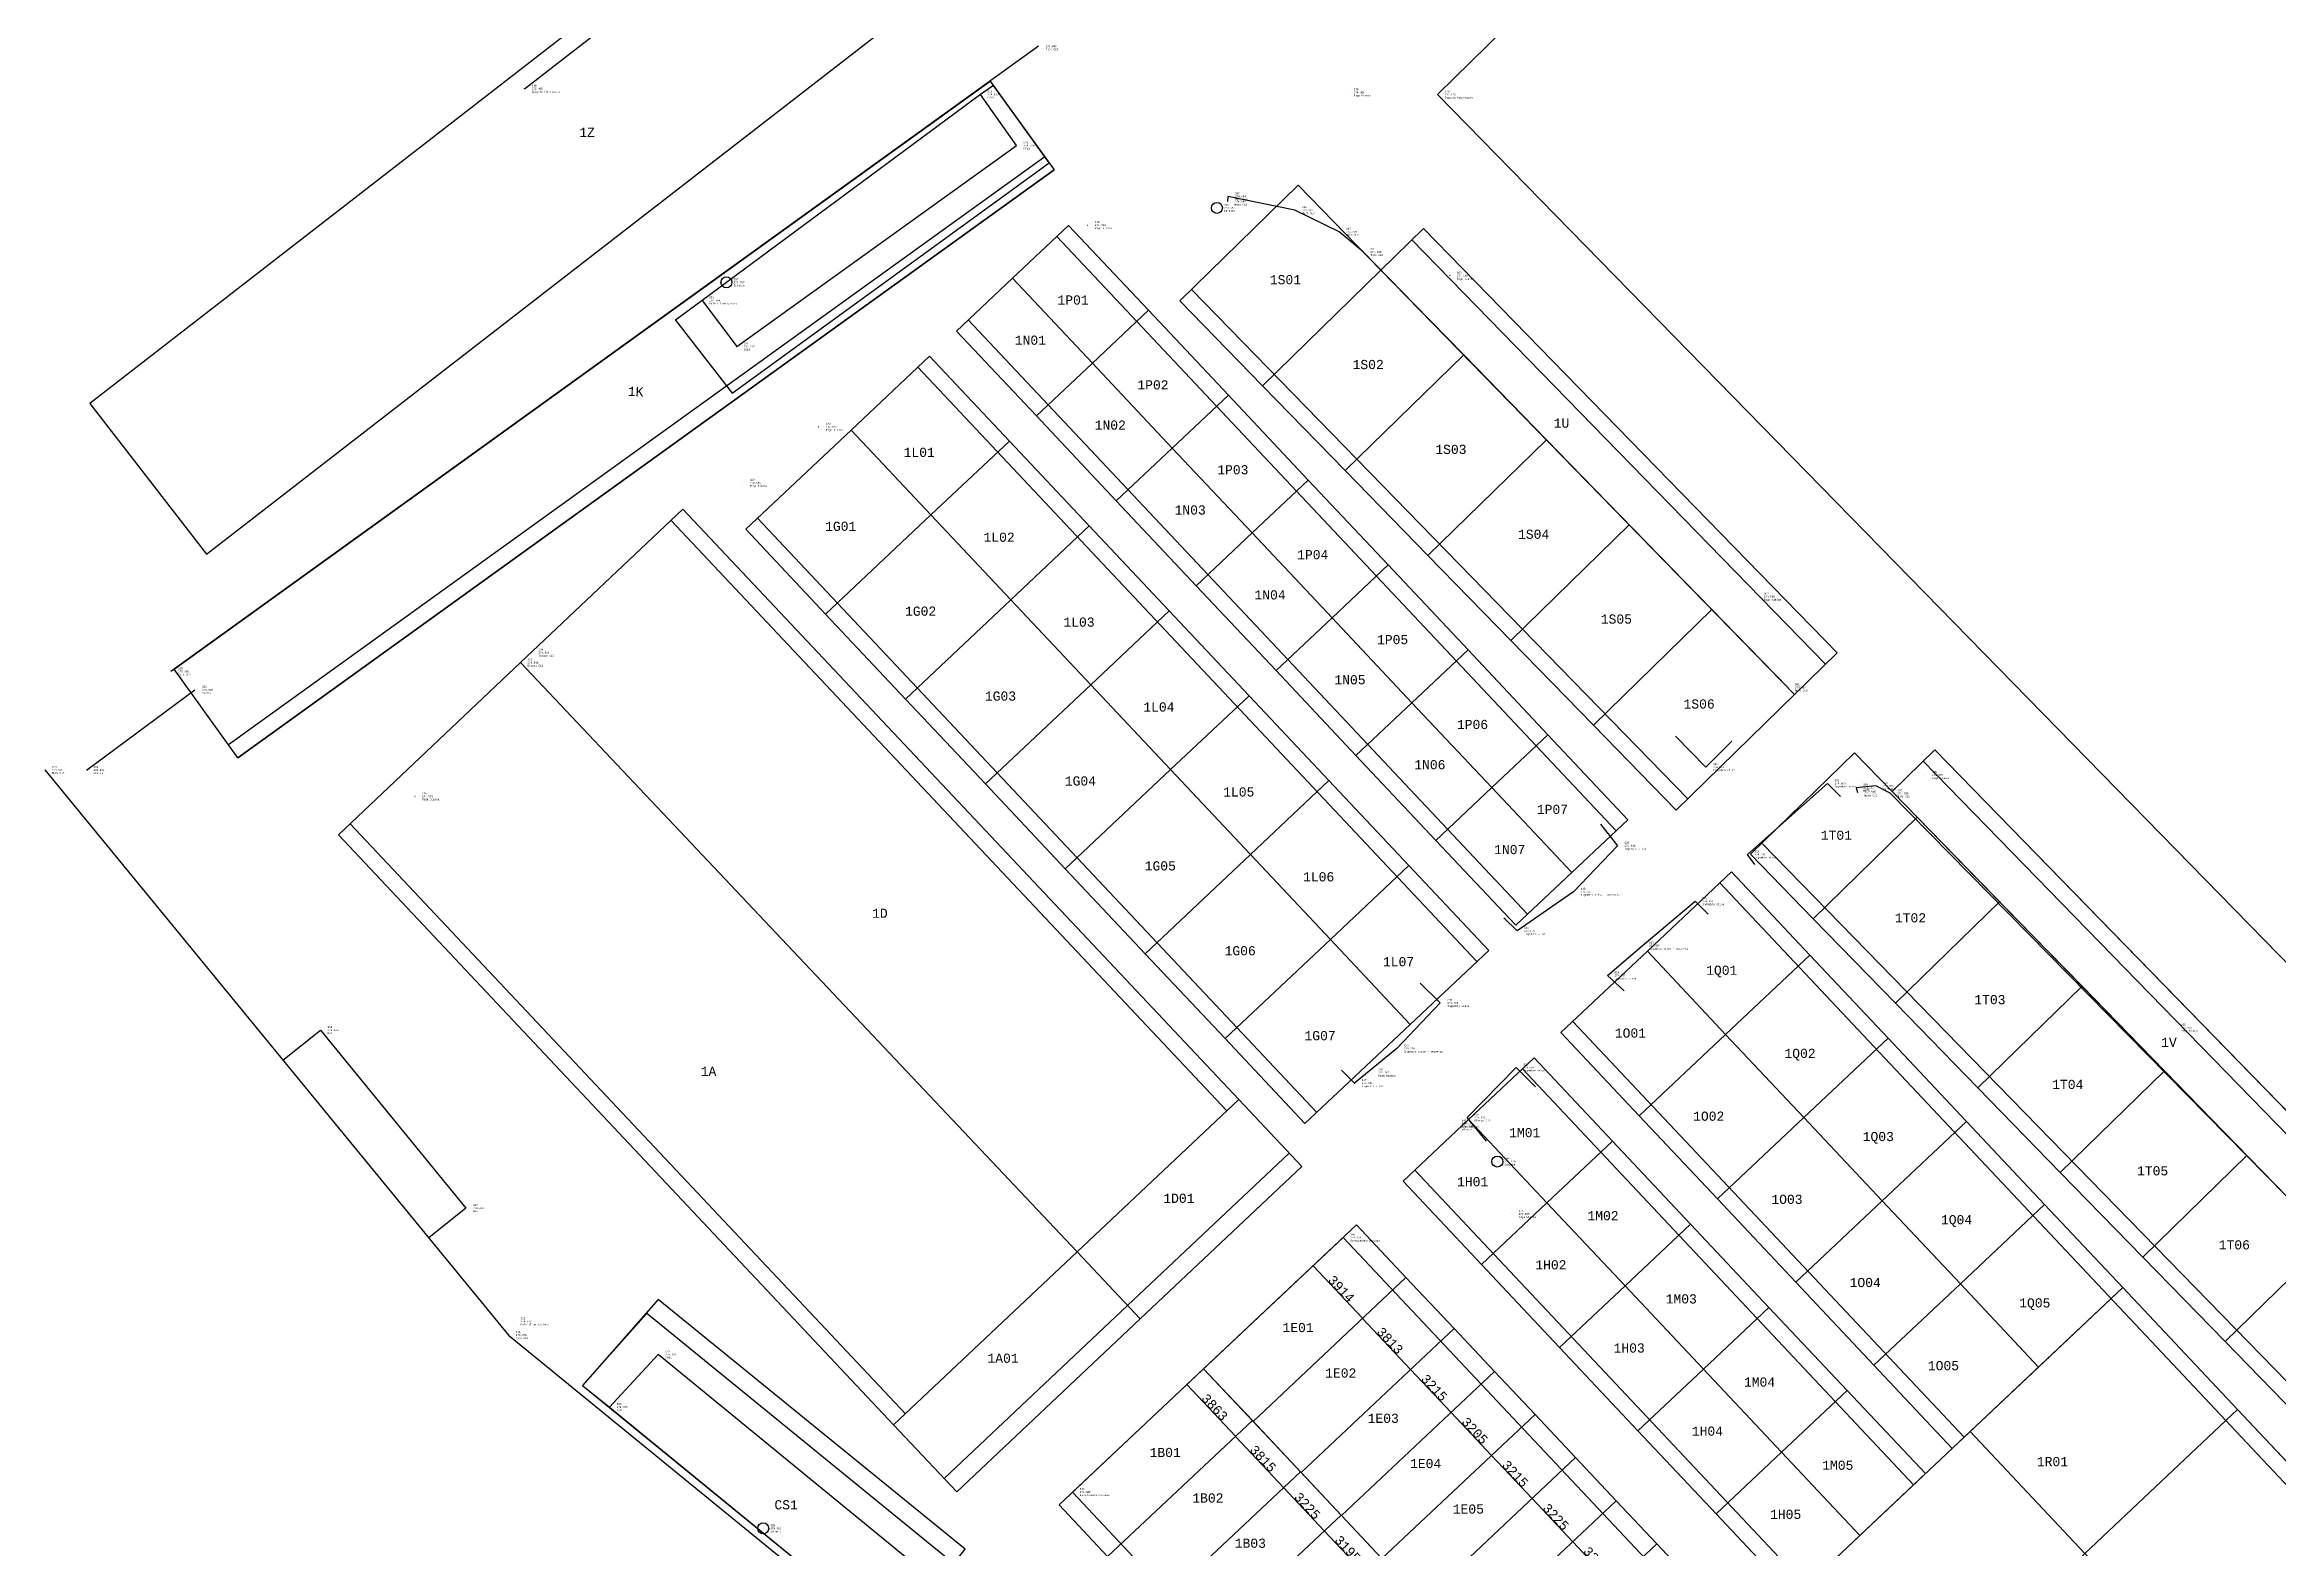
# Model space of a CAD drawing. Extents: x -1 to 923337, y -63322 to 323191.
# Drawn here: x 73487 to 194942, y 98946 to 180684 of the extents above; entities that cross this region are included whole.
import ezdxf
from ezdxf.enums import TextEntityAlignment as Align

# ---------------------------------------------------------------- set-up
doc = ezdxf.new("R2010")
doc.units = 0
doc.header["$PDMODE"] = 35
doc.header["$PDSIZE"] = 1
for name, color, linetype in [('RILIEVO VECCHIO 1', 8, 'Continuous'), ('WF nome aree GPS', 7, 'Continuous'), ('WF nuovi punti', 6, 'Continuous'), ('WF quote', 7, 'Continuous')]:
    doc.layers.add(name, color=color, linetype=linetype)
for name, color, linetype, lineweight in [('WF ingombro stive 2', 1, 'Continuous', 30), ('WF lato di accesso', 40, 'Continuous', 30), ('WF piazzole', 6, 'Continuous', 30), ('WF tracciatura', 30, 'Continuous', 30)]:
    doc.layers.add(name, color=color, linetype=linetype, lineweight=lineweight)
doc.styles.get("Standard").update_dxf_attribs({"font": 'consola.ttf', "height": 500})
doc.dimstyles.new('ISO-25', dxfattribs={"dimtxt": 2.5, "dimasz": 2.5, "dimexe": 1.25, "dimexo": 0.625, "dimtad": 1, "dimtxsty": 'Standard', "dimcen": 2.5, "dimadec": 0, "dimazin": 0, "dimtfac": 1, "dimtmove": 0, "dimatfit": 3, "dimfxl": 1, "dimarcsym": 0})

# ---------------------------------------------------------------- blocks, each defined once
blk = doc.blocks.new('rilievo 2')
at = {"color": 8}
for p, q in [((213211, -411653, 1099), (212505, -412138, 2812)), ((216249, -415845), (213211, -411653, 1099)), ((199021, -428355), (216249, -415845)), ((197375, -423326, 2753), (195925, -424398, 2747)), ((195925, -424398, 2747), (199021, -428355)), ((194356, -478384), (190885, -482275)), ((211046, -491935), (194370, -478369)), ((190885, -482275), (192351, -483445, 2585))]:
    blk.add_line(p, q, dxfattribs=at)
for points, elevation in [([(256389, -444346), (233317, -420693), (231997, -419597), (229602, -418423), (225956, -417672), (225935, -417953)], 2095), ([(290044, -489772), (291785, -487987), (293243, -485783), (293703, -482666), (283462, -471954), (261960, -450103), (261178, -449699), (260102, -449797), (260170, -450061)], 2505)]:
    blk.add_lwpolyline(points, dxfattribs=dict(at, elevation=elevation))
for points in [[(187735, -411822, 3474), (273789, -345134, 1928)], [(161648, -448828, 1954), (186863, -479531, 1078), (241997, -524553, 234), (257566, -525503, 360), (287808, -502280, 2651), (311879, -483968, 2683), (320954, -477001, -331), (327105, -472296, -331), (335070, -466036, 2080), (354649, -449578, 2133), (314683, -397379, 2207), (310635, -400536, 2212), (303510, -391107, 2143), (295063, -397138, 2335), (271429, -369482, 1692), (264211, -374625, 1649), (263130, -375375, 1675), (222048, -404916, 2809)], [(215667, -409517, 2863), (168510, -443480, 2008)], [(163913, -448838, 1933), (169812, -444477, 2012)], [(250281, -447005, -271991), (251938, -448681, 2081), (253353, -447267, 2081)], [(254602, -453963, -271991), (254195, -453424, 2150), (258545, -449566, 2065), (259252, -450273, 2065)], [(246206, -451787, -271991), (247125, -452951, 2392), (244749, -455453, 2550), (241672, -457570, 2684), (240961, -456859, 1684)], [(247504, -460842, -271991), (246582, -459993, 2646), (248470, -458380, 2592), (251358, -455964, 2360), (252065, -456671, 2360)], [(236416, -460422, -271991), (237500, -461492, 2737), (235134, -463969, 2787), (232847, -465845, 2819), (232139, -465138, 2819)], [(174600, -464599, 1504), (176635, -462968, 2904), (184543, -472637, 2849), (182524, -474248, 1229)], [(240013, -468991, -271991), (238969, -467714, 2922), (241622, -464998, 2697), (242678, -466053, 2697)]]:
    blk.add_polyline3d(points, dxfattribs=at)
for points in [[(330623, -449313, 2125), (301532, -477741, 2033), (237357, -412142, 2131), (266341, -383731, 2144)], [(255308, -498750, 2875), (247700, -505905, 3627), (245447, -503584, 3012), (241842, -506860, 2803), (235282, -499869, 2839), (231678, -503146, 2630), (217517, -488061, 2893), (232227, -474236, 2932)]]:
    blk.add_polyline3d(points, close=True, dxfattribs=at)
at = {"color": 1}
for points in [[(197375, -423326, 2753), (199259, -425832, 2726), (214461, -414911, 2776), (212505, -412138, 2812)], [(194996, -480592, 2656), (192351, -483445, 2585), (206371, -494913, 2552), (208812, -491908, 2619)]]:
    blk.add_polyline3d(points, close=True, dxfattribs=at)
for centre in [(225360, -418298, 2570), (198703, -422343, 2736), (240600, -470107, 2848), (200700, -490037, 2592)]:
    blk.add_circle(centre, 300, dxfattribs=at)
at = {"color": 8}
for p in [(215667, -409517, 2863), (187735, -411822, 3474), (212505, -412138, 2812), (232409, -412025, 2309), (237357, -412142, 2131), (214461, -414911, 2776), (225956, -417672, 2492), (225360, -418298, 2570), (225935, -417953, 2551), (229602, -418423, 2352), (218335, -419232, 2713), (231997, -419597, 2228), (233317, -420693, 2137), (198703, -422343, 2736), (238013, -421981, 2149), (197375, -423326, 2753), (199259, -425832, 2726), (203715, -430192, 2701), (199589, -433235, 2692), (254701, -439416, 2104), (187504, -443002, 2549), (188091, -442458, 2542), (168510, -443480, 2008), (169812, -444477, 2012), (256389, -444346, 2095), (161648, -448828, 1954), (163913, -448838, 1933), (251938, -448681, 2081), (263842, -449110, 2084), (181774, -450263, 2580), (258545, -449566, 2065), (260102, -449797, 2162), (260170, -450061, 2192), (261178, -449699, 2023), (261960, -450103, 2008), (247125, -452951, 2392), (254195, -453424, 2150), (244749, -455453, 2550), (251358, -455964, 2360), (241672, -457570, 2684), (248470, -458380, 2592), (246582, -459993, 2646), (237500, -461492, 2737), (176635, -462968, 2904), (277375, -462841, 1969), (235134, -463969, 2787), (241622, -464998, 2697), (232847, -465845, 2819), (233750, -465273, 2775), (238269, -468041, 2768), (238298, -468198, 2892), (238969, -467714, 2922), (240600, -470107, 2848), (184543, -472637, 2849), (241374, -472955, 2844), (232227, -474236, 2932), (186863, -479531, 1078), (187123, -478795, 2580), (194996, -480592, 2656), (192351, -483445, 2585), (217517, -488061, 2893), (200700, -490037, 2592)]:
    blk.add_point(p, dxfattribs=at)
for s, p in [('Muro CLS', (216056, -409684, 2863)), ('274.855', (216056, -409517, 2863)), ('440', (188124, -411656, 3474)), ('Spigolo fabbricato', (188124, -411989, 3474)), ('275.465', (188124, -411822, 3474)), ('CS13', (212894, -412304, 2812)), ('519', (212894, -411971, 2812)), ('274.803', (212894, -412138, 2812)), ('375', (232798, -411858, 2309)), ('274.300', (232798, -412025, 2309)), ('Riga bianca', (232798, -412192, 2309)), ('Spigolo fabbricato', (237746, -412309, 2131)), ('376', (237746, -411975, 2131)), ('274.123', (237746, -412142, 2131)), ('CS13', (214850, -415077, 2776)), ('520', (214850, -414744, 2776)), ('274.768', (214850, -414911, 2776)), ('368', (226324, -417786, 2551)), ('367', (226345, -417505, 2492)), ('Muro CLS', (226345, -417839, 2492)), ('274.484', (226345, -417672, 2492)), ('370', (218724, -419065, 2713)), ('369', (225749, -418131, 2570)), ('274.561', (225749, -418298, 2570)), ('Idrante', (225749, -418464, 2570)), ('Muro CLS', (226324, -418120, 2551)), ('274.543', (226324, -417953, 2551)), ('366', (229991, -418256, 2352)), ('Muro CLS', (229991, -418590, 2352)), ('274.343', (229991, -418423, 2352)), ('274.704', (218724, -419232, 2713)), ('Riga bianca', (218724, -419399, 2713)), ('365', (232385, -419430, 2228)), ('Muro CLS', (232385, -419764, 2228)), ('274.220', (232385, -419597, 2228)), ('364', (233706, -420527, 2137)), ('Muro CLS', (233706, -420860, 2137)), ('274.128', (233706, -420693, 2137)), ('337', (199092, -422177, 2736)), ('274.727', (199092, -422343, 2736)), ('Idrante', (199092, -422510, 2736)), ('363', (238402, -421814, 2149)), ('274.140', (238402, -421981, 2149)), ('Riga bianca', (238402, -422148, 2149)), ('336', (197764, -423159, 2753)), ('274.744', (197764, -423326, 2753)), ('Palo illuminazione', (197764, -423493, 2753)), ('CS13', (199648, -425999, 2726)), ('521', (199648, -425665, 2726)), ('274.717', (199648, -425832, 2726)), ('339', (204104, -430026, 2701)), ('274.693', (204104, -430192, 2701)), ('Riga bianca', (204104, -430359, 2701)), ('338', (199978, -433068, 2692)), ('274.684', (199978, -433235, 2692)), ('Riga bianca', (199978, -433402, 2692)), ('362', (255089, -439250, 2104)), ('274.095', (255089, -439416, 2104)), ('Riga bianca', (255089, -439583, 2104)), ('330', (168899, -443313, 2008)), ('333', (187893, -442836, 2549)), ('274.541', (187893, -443002, 2549)), ('Blocco CLS', (187893, -443169, 2549)), ('334', (188480, -442291, 2542)), ('274.534', (188480, -442458, 2542)), ('Blocco CLS', (188480, -442625, 2542)), ('Muro CLS', (168899, -443647, 2008)), ('273.999', (168899, -443480, 2008)), ('332', (170201, -444310, 2012)), ('274.003', (170201, -444477, 2012)), ('361', (256778, -444180, 2095)), ('Muro CLS', (256778, -444513, 2095)), ('274.086', (256778, -444346, 2095)), ('Sbarra', (170201, -444644, 2012)), ('329', (162037, -448662, 1954)), ('Muro CLS', (162037, -448995, 1954)), ('273.946', (162037, -448828, 1954)), ('Sbarra', (164302, -449005, 1933)), ('331', (164302, -448671, 1933)), ('273.924', (164302, -448838, 1933)), ('831', (252327, -448514, 2081)), ('274.073', (252327, -448681, 2081)), ('Ingombro stive', (252327, -448848, 2081)), ('830', (258934, -449399, 2065)), ('356', (264231, -448943, 2084)), ('274.075', (264231, -449110, 2084)), ('Riga bianca', (264231, -449277, 2084)), ('335', (182163, -450096, 2580)), ('274.572', (182163, -450263, 2580)), ('Riga bianca', (182163, -450430, 2580)), ('274.056', (258934, -449566, 2065)), ('Ingombro stive', (258934, -449733, 2065)), ('359', (260491, -449631, 2162)), ('Muro CLS', (260491, -449964, 2162)), ('274.154', (260491, -449797, 2162)), ('360', (260559, -449894, 2192)), ('Muro CLS', (260559, -450228, 2192)), ('274.183', (260559, -450061, 2192)), ('358', (261567, -449533, 2023)), ('Muro CLS', (261567, -449866, 2023)), ('274.015', (261567, -449699, 2023)), ('357', (262349, -449936, 2008)), ('Muro CLS', (262349, -450269, 2008)), ('274.000', (262349, -450103, 2008)), ('832', (247514, -452784, 2392)), ('274.383', (247514, -452951, 2392)), ('Ingombro stive', (247514, -453118, 2392)), ('829', (254584, -453257, 2150)), ('274.141', (254584, -453424, 2150)), ('Ingombro stive', (254584, -453590, 2150)), ('833', (245138, -455287, 2550)), ('274.541', (245138, -455453, 2550)), ('Ingombro stive - mezzeria', (245138, -455620, 2550)), ('828', (251747, -455797, 2360)), ('274.351', (251747, -455964, 2360)), ('Ingombro stive', (251747, -456131, 2360)), ('834', (242061, -457404, 2684)), ('274.675', (242061, -457570, 2684)), ('Ingombro stive', (242061, -457737, 2684)), ('827', (248859, -458214, 2592)), ('274.584', (248859, -458380, 2592)), ('Ingombro stive - mezzeria', (248859, -458547, 2592)), ('826', (246971, -459826, 2646)), ('274.637', (246971, -459993, 2646)), ('Ingombro stive', (246971, -460160, 2646)), ('835', (237889, -461325, 2737)), ('274.729', (237889, -461492, 2737)), ('Ingombro stive', (237889, -461659, 2737)), ('355', (277763, -462675, 1969)), ('328', (177024, -462801, 2904)), ('274.896', (177024, -462968, 2904)), ('Box', (177024, -463135, 2904)), ('836', (235523, -463802, 2787)), ('274.779', (235523, -463969, 2787)), ('273.960', (277763, -462841, 1969)), ('Riga bianca', (277763, -463008, 1969)), ('341', (234139, -465106, 2775)), ('Ingombro stive - mezzeria', (235523, -464136, 2787)), ('825', (242011, -464831, 2697)), ('274.689', (242011, -464998, 2697)), ('Ingombro stive', (242011, -465164, 2697)), ('837', (233236, -465679, 2819)), ('274.811', (233236, -465845, 2819)), ('Ingombro stive', (233236, -466012, 2819)), ('274.767', (234139, -465273, 2775)), ('Riga bianca', (234139, -465440, 2775)), ('824', (239358, -467547, 2922)), ('342', (238658, -467874, 2768)), ('274.760', (238658, -468041, 2768)), ('Riga bianca', (238658, -468208, 2768)), ('823', (238687, -468031, 2892)), ('274.884', (238687, -468198, 2892)), ('Blocco CLS', (238687, -468365, 2892)), ('274.913', (239358, -467714, 2922)), ('Blocco CLS', (239358, -467881, 2922)), ('344', (240989, -469940, 2848)), ('274.840', (240989, -470107, 2848)), ('Idrante', (240989, -470274, 2848)), ('327', (184932, -472470, 2849)), ('274.840', (184932, -472637, 2849)), ('Box', (184932, -472804, 2849)), ('343', (241763, -472788, 2844)), ('274.835', (241763, -472955, 2844)), ('Riga bianca', (241763, -473122, 2844)), ('340', (232616, -474069, 2932)), ('274.924', (232616, -474236, 2932)), ('Baraccatura acciaio', (232616, -474403, 2932)), ('441', (187252, -479364, 1078)), ('Muro CLS', (187252, -479697, 1078)), ('273.070', (187252, -479531, 1078)), ('326', (187512, -478628, 2580)), ('274.572', (187512, -478795, 2580)), ('Palo illuminazione', (187512, -478961, 2580)), ('CS01', (195385, -480758, 2656)), ('522', (195385, -480425, 2656)), ('274.648', (195385, -480592, 2656)), ('523', (192740, -483278, 2585)), ('274.576', (192740, -483445, 2585)), ('CS01', (192740, -483612, 2585)), ('322', (217906, -487894, 2893)), ('274.885', (217906, -488061, 2893)), ('Baraccatura acciaio', (217906, -488228, 2893)), ('325', (201089, -489870, 2592)), ('274.583', (201089, -490037, 2592)), ('Idrante', (201089, -490203, 2592))]:
    blk.add_text(s, height=100, dxfattribs=at).set_placement(p, align=Align.MIDDLE_LEFT)
blk = doc.blocks.new('*D7')
at = {"layer": 'Defpoints', "color": 0, "transparency": 16777216}
for p in [(142427, 114341, 2928), (145110, 111491, 2875), (145110, 111491)]:
    blk.add_point(p, dxfattribs=at)
at = {"layer": 'WF quote', "color": 0, "lineweight": -2, "transparency": 16777216}
for p, q in [((142428, 114341), (142428, 114342)), ((142429, 114339), (145108, 111493)), ((145111, 111492), (145111, 111492))]:
    blk.add_line(p, q, dxfattribs=at)
at = {"layer": 'WF quote', "color": 0, "transparency": 16777216}
for points in [[(142429, 114340), (142429, 114339), (142427, 114341)], [(145109, 111494), (145108, 111493), (145110, 111491)]]:
    blk.add_solid(points, dxfattribs=at)
at = {"layer": 'WF quote', "color": 0, "transparency": 16777216, "insert": (143956, 113093), "char_height": 500, "attachment_point": 5, "rotation": 313.27472}
blk.add_mtext('3914', dxfattribs=at)
blk = doc.blocks.new('*D8')
at = {"layer": 'Defpoints', "color": 0, "transparency": 16777216}
for p in [(145110, 111491, 2875), (147722, 108713, 2875), (147724, 108715)]:
    blk.add_point(p, dxfattribs=at)
at = {"layer": 'WF quote', "color": 0, "lineweight": -2, "transparency": 16777216}
for p, q in [((145111, 111492), (145111, 111492)), ((145112, 111490), (147722, 108717)), ((147722, 108714), (147725, 108716))]:
    blk.add_line(p, q, dxfattribs=at)
at = {"layer": 'WF quote', "color": 0, "transparency": 16777216}
for points in [[(145112, 111490), (145112, 111489), (145110, 111491)], [(147722, 108717), (147722, 108717), (147724, 108715)]]:
    blk.add_solid(points, dxfattribs=at)
at = {"layer": 'WF quote', "color": 0, "transparency": 16777216, "insert": (146605, 110280), "char_height": 500, "attachment_point": 5, "rotation": 313.27472}
blk.add_mtext('3813', dxfattribs=at)
blk = doc.blocks.new('*D9')
at = {"layer": 'Defpoints', "color": 0, "transparency": 16777216}
for p in [(147722, 108713, 2875), (149924, 106371, 2875), (149928, 106375)]:
    blk.add_point(p, dxfattribs=at)
at = {"layer": 'WF quote', "color": 0, "lineweight": -2, "transparency": 16777216}
for p, q in [((147722, 108714), (147725, 108716)), ((147726, 108714), (149926, 106376)), ((149924, 106371), (149929, 106375))]:
    blk.add_line(p, q, dxfattribs=at)
at = {"layer": 'WF quote', "color": 0, "transparency": 16777216}
for points in [[(147726, 108714), (147725, 108713), (147724, 108715)], [(149926, 106377), (149926, 106376), (149928, 106375)]]:
    blk.add_solid(points, dxfattribs=at)
at = {"layer": 'WF quote', "color": 0, "transparency": 16777216, "insert": (149013, 107722), "char_height": 500, "attachment_point": 5, "rotation": 313.27472}
blk.add_mtext('3215', dxfattribs=at)
blk = doc.blocks.new('*D10')
at = {"layer": 'Defpoints', "color": 0, "transparency": 16777216}
for p in [(149924, 106371, 2875), (152119, 104035, 2875), (152125, 104041)]:
    blk.add_point(p, dxfattribs=at)
at = {"layer": 'WF quote', "color": 0, "lineweight": -2, "transparency": 16777216}
for p, q in [((149924, 106371), (149929, 106375)), ((149929, 106373), (152123, 104043)), ((152119, 104036), (152126, 104042))]:
    blk.add_line(p, q, dxfattribs=at)
at = {"layer": 'WF quote', "color": 0, "transparency": 16777216}
for points in [[(149930, 106373), (149929, 106373), (149928, 106375)], [(152123, 104043), (152123, 104043), (152125, 104041)]]:
    blk.add_solid(points, dxfattribs=at)
at = {"layer": 'WF quote', "color": 0, "transparency": 16777216, "insert": (151214, 105384), "char_height": 500, "attachment_point": 5, "rotation": 313.27472}
blk.add_mtext('3205', dxfattribs=at)
blk = doc.blocks.new('*D11')
at = {"layer": 'Defpoints', "color": 0, "transparency": 16777216}
for p in [(152119, 104035, 2875), (154321, 101693, 2875), (154329, 101700)]:
    blk.add_point(p, dxfattribs=at)
at = {"layer": 'WF quote', "color": 0, "lineweight": -2, "transparency": 16777216}
for p, q in [((152119, 104036), (152126, 104042)), ((152126, 104039), (154327, 101702)), ((154321, 101693), (154330, 101701))]:
    blk.add_line(p, q, dxfattribs=at)
at = {"layer": 'WF quote', "color": 0, "transparency": 16777216}
for points in [[(152127, 104040), (152126, 104039), (152125, 104041)], [(154327, 101702), (154327, 101702), (154329, 101700)]]:
    blk.add_solid(points, dxfattribs=at)
at = {"layer": 'WF quote', "color": 0, "transparency": 16777216, "insert": (153414, 103047), "char_height": 500, "attachment_point": 5, "rotation": 313.27472}
blk.add_mtext('3215', dxfattribs=at)
blk = doc.blocks.new('*D12')
at = {"layer": 'Defpoints', "color": 0, "transparency": 16777216}
for p in [(154321, 101693, 2875), (156529, 99343, 2875), (156539, 99352)]:
    blk.add_point(p, dxfattribs=at)
at = {"layer": 'WF quote', "color": 0, "lineweight": -2, "transparency": 16777216}
for p, q in [((154321, 101693), (154330, 101701)), ((154330, 101699), (156538, 99354)), ((156530, 99343), (156540, 99353))]:
    blk.add_line(p, q, dxfattribs=at)
at = {"layer": 'WF quote', "color": 0, "transparency": 16777216}
for points in [[(154331, 101699), (154330, 101698), (154329, 101700)], [(156538, 99354), (156537, 99354), (156539, 99352)]]:
    blk.add_solid(points, dxfattribs=at)
at = {"layer": 'WF quote', "color": 0, "transparency": 16777216, "insert": (155621, 100703), "char_height": 500, "attachment_point": 5, "rotation": 313.27472}
blk.add_mtext('3225', dxfattribs=at)
blk = doc.blocks.new('*D13')
at = {"layer": 'Defpoints', "color": 0, "transparency": 16777216}
for p in [(156529, 99343, 2875), (158731, 97000, 2875), (158743, 97012)]:
    blk.add_point(p, dxfattribs=at)
at = {"layer": 'WF quote', "color": 0, "lineweight": -2, "transparency": 16777216}
for p, q in [((156530, 99343), (156540, 99353)), ((156541, 99351), (158742, 97013)), ((158732, 97001), (158744, 97012))]:
    blk.add_line(p, q, dxfattribs=at)
at = {"layer": 'WF quote', "color": 0, "transparency": 16777216}
for points in [[(156541, 99351), (156541, 99350), (156539, 99352)], [(158742, 97014), (158741, 97013), (158743, 97012)]]:
    blk.add_solid(points, dxfattribs=at)
at = {"layer": 'WF quote', "color": 0, "transparency": 16777216, "insert": (157829, 98358), "char_height": 500, "attachment_point": 5, "rotation": 313.27472}
blk.add_mtext('3215', dxfattribs=at)
blk = doc.blocks.new('*D17')
at = {"layer": 'Defpoints', "color": 0, "transparency": 16777216}
for p in [(135565, 107896, 2844), (138211, 105081, 2844), (138211, 105081)]:
    blk.add_point(p, dxfattribs=at)
at = {"layer": 'WF quote', "color": 0, "lineweight": -2, "transparency": 16777216}
for p, q in [((135566, 107896), (135566, 107896)), ((135567, 107894), (138209, 105083)), ((138211, 105082), (138212, 105082))]:
    blk.add_line(p, q, dxfattribs=at)
at = {"layer": 'WF quote', "color": 0, "transparency": 16777216}
for points in [[(135567, 107894), (135567, 107893), (135565, 107896)], [(138210, 105083), (138209, 105083), (138211, 105081)]]:
    blk.add_solid(points, dxfattribs=at)
at = {"layer": 'WF quote', "color": 0, "transparency": 16777216, "insert": (137076, 106665), "char_height": 500, "attachment_point": 5, "rotation": 313.22794}
blk.add_mtext('3863', dxfattribs=at)
blk = doc.blocks.new('*D18')
at = {"layer": 'Defpoints', "color": 0, "transparency": 16777216}
for p in [(138211, 105081, 2844), (140824, 102301, 2844), (140824, 102301)]:
    blk.add_point(p, dxfattribs=at)
at = {"layer": 'WF quote', "color": 0, "lineweight": -2, "transparency": 16777216}
for p, q in [((138211, 105082), (138212, 105082)), ((138213, 105079), (140822, 102303)), ((140824, 102302), (140825, 102302))]:
    blk.add_line(p, q, dxfattribs=at)
at = {"layer": 'WF quote', "color": 0, "transparency": 16777216}
for points in [[(138213, 105080), (138212, 105079), (138211, 105081)], [(140822, 102304), (140822, 102303), (140824, 102301)]]:
    blk.add_solid(points, dxfattribs=at)
at = {"layer": 'WF quote', "color": 0, "transparency": 16777216, "insert": (139705, 103868), "char_height": 500, "attachment_point": 5, "rotation": 313.22794}
blk.add_mtext('3815', dxfattribs=at)
blk = doc.blocks.new('*D19')
at = {"layer": 'Defpoints', "color": 0, "transparency": 16777216}
for p in [(140824, 102301, 2844), (143033, 99952, 2844), (143033, 99952)]:
    blk.add_point(p, dxfattribs=at)
at = {"layer": 'WF quote', "color": 0, "lineweight": -2, "transparency": 16777216}
for p, q in [((140823, 102301), (140823, 102301)), ((140826, 102300), (143031, 99953)), ((143033, 99952), (143034, 99952))]:
    blk.add_line(p, q, dxfattribs=at)
at = {"layer": 'WF quote', "color": 0, "transparency": 16777216}
for points in [[(140826, 102300), (140825, 102299), (140824, 102301)], [(143031, 99954), (143031, 99953), (143033, 99952)]]:
    blk.add_solid(points, dxfattribs=at)
at = {"layer": 'WF quote', "color": 0, "transparency": 16777216, "insert": (142116, 101303), "char_height": 500, "attachment_point": 5, "rotation": 313.22794}
blk.add_mtext('3225', dxfattribs=at)
blk = doc.blocks.new('*D20')
at = {"layer": 'Defpoints', "color": 0, "transparency": 16777216}
for p in [(143033, 99952, 2844), (145221, 97624, 2844), (145221, 97624)]:
    blk.add_point(p, dxfattribs=at)
at = {"layer": 'WF quote', "color": 0, "lineweight": -2, "transparency": 16777216}
for p, q in [((143032, 99951), (143032, 99951)), ((143034, 99950), (145219, 97625)), ((145221, 97624), (145222, 97624))]:
    blk.add_line(p, q, dxfattribs=at)
at = {"layer": 'WF quote', "color": 0, "transparency": 16777216}
for points in [[(143035, 99950), (143034, 99949), (143033, 99952)], [(145220, 97626), (145219, 97625), (145221, 97624)]]:
    blk.add_solid(points, dxfattribs=at)
at = {"layer": 'WF quote', "color": 0, "transparency": 16777216, "insert": (144314, 98964), "char_height": 500, "attachment_point": 5, "rotation": 313.22794}
blk.add_mtext('3195', dxfattribs=at)

msp = doc.modelspace()

# ---------------------------------------------------------------- linework, layer by layer
at = {"layer": 'WF ingombro stive 2'}
for points, elevation in [([(75939.6, 161201.1), (82289.2, 153007.6), (136944.1, 195344), (130585.5, 203549.1)], 2033.3), ([(128353.1, 173891), (83987.4, 141948.1), (80521.2, 146762.3), (124882.3, 178710.4)], -272079.4), ([(135178.7, 166765.7), (141620.1, 173048.8), (146116.9, 168438.7), (139675.5, 162155.6)], 2856.2), ([(129138, 170866.7), (133480.4, 166254.6), (130432.6, 163385.1), (126090.3, 167997.2)], 2787.4), ([(170915.6, 147646.4), (168600.7, 145388.4), (146116.9, 168438.7), (148431.7, 170696.7)], 2856.2), ([(126090.3, 167997.2), (130432.6, 163385.1), (127384.9, 160515.6), (123042.5, 165127.7)], 2787.4), ([(139675.5, 162155.6), (146116.9, 168438.7), (150613.6, 163828.7), (144172.3, 157545.6)], 2856.2), ([(133480.4, 166254.6), (137822.7, 161642.5), (134775, 158773), (130432.6, 163385.1)], 2787.4), ([(130432.6, 163385.1), (134775, 158773), (131727.3, 155903.6), (127384.9, 160515.6)], 2787.4), ([(144172.3, 157545.6), (150613.6, 163828.7), (155110.4, 159218.6), (148669.1, 152935.5)], 2856.2), ([(137822.7, 161642.5), (142165.1, 157030.4), (139117.4, 154161), (134775, 158773)], 2787.4), ([(148669.1, 152935.5), (155110.4, 159218.6), (159607.2, 154608.6), (153165.8, 148325.5)], 2856.2), ([(134775, 158773), (139117.4, 154161), (136069.7, 151291.5), (131727.3, 155903.6)], 2787.4), ([(142165.1, 157030.4), (146507.5, 152418.4), (143459.8, 149548.9), (139117.4, 154161)], 2787.4), ([(153165.8, 148325.5), (159607.2, 154608.6), (164104, 149998.5), (157662.6, 143715.4)], 2856.2), ([(139117.4, 154161), (143459.8, 149548.9), (140412, 146679.4), (136069.7, 151291.5)], 2787.4), ([(146507.5, 152418.4), (150849.9, 147806.3), (147802.1, 144936.8), (143459.8, 149548.9)], 2787.4), ([(143459.8, 149548.9), (147802.1, 144936.8), (144754.4, 142067.3), (140412, 146679.4)], 2787.4), ([(157662.6, 143715.4), (164104, 149998.5), (168600.7, 145388.4), (162159.4, 139105.4)], 2856.2), ([(150849.9, 147806.3), (155192.2, 143194.2), (152144.5, 140324.7), (147802.1, 144936.8)], 2787.4), ([(147802.1, 144936.8), (152144.5, 140324.7), (149096.8, 137455.2), (144754.4, 142067.3)], 2787.4), ([(155192.2, 143194.2), (159534.6, 138582.1), (156486.9, 135712.6), (152144.5, 140324.7)], 2787.4), ([(210166.9, 107545.3), (207851.3, 105288.1), (173901.5, 140115.5), (176217, 142372.7)], 1838.9), ([(152144.5, 140324.7), (156486.9, 135712.6), (153439.2, 132843.1), (149096.8, 137455.2)], 2787.4), ([(160593.6, 131435.4), (165173.1, 135747.2), (169426.6, 131229.5), (164847.1, 126917.7)], 2875), ([(155897, 127013.5), (160593.6, 131435.4), (164847.1, 126917.7), (160150.5, 122495.8)], 2875), ([(164847.1, 126917.7), (169426.6, 131229.5), (173680.1, 126711.7), (169100.6, 122400)], 2875), ([(160150.5, 122495.8), (164847.1, 126917.7), (169100.6, 122400), (164404, 117978.1)], 2875), ([(169100.6, 122400), (173680.1, 126711.8), (177933.6, 122194), (173354.1, 117882.3)], 2875), ([(150880.6, 122290.5), (154440.9, 125642.5), (158694.4, 121124.8), (155134.1, 117772.8)], 2875), ([(129602.2, 115110.2), (138384.1, 123373.9), (141813.6, 119734.5), (133033.4, 111469.2)], 2856.2), ([(147320.3, 118938.4), (150880.6, 122290.5), (155134.1, 117772.8), (151573.8, 114420.7)], 2875), ([(164404, 117978.1), (169100.6, 122400), (173354.1, 117882.3), (168657.5, 113460.4)], 2875), ([(173354.1, 117882.3), (177933.6, 122194), (182187.1, 117676.3), (177607.6, 113364.6)], 2875), ([(155134.1, 117772.8), (158694.4, 121124.8), (162947.9, 116607.1), (159387.6, 113255)], 2875), ([(168657.5, 113460.4), (173354.1, 117882.3), (177607.6, 113364.6), (172911.1, 108942.7)], 2875), ([(151573.8, 114420.7), (155134.1, 117772.8), (159387.6, 113255), (155827.3, 109903)], 2875), ([(159387.6, 113255), (162947.9, 116607.1), (167201.4, 112089.4), (163641.1, 108737.3)], 2875), ([(177607.6, 113364.6), (182187.2, 117676.3), (186440.7, 113158.6), (181861.1, 108846.9)], 2875), ([(119625.4, 105708.2), (129602.2, 115110.2), (133033.3, 111469.1), (123056.5, 102067.1)], 2856.2), ([(155827.3, 109903), (159387.6, 113255), (163641.1, 108737.3), (160080.8, 105385.3)], 2875), ([(172911.1, 108942.7), (177607.6, 113364.6), (181861.1, 108846.9), (177164.6, 104425)], 2875), ([(186440.7, 113158.6), (192671.8, 106540.4), (184370, 98724.1), (178138.8, 105342.3)], 2856.2), ([(163641.1, 108737.3), (167201.4, 112089.4), (171454.9, 107571.7), (167894.6, 104219.6)], 2875), ([(160080.8, 105385.3), (163641.1, 108737.3), (167894.6, 104219.6), (164334.3, 100867.5)], 2875), ([(167894.6, 104219.6), (171454.9, 107571.7), (175708.4, 103054), (172148.1, 99701.9)], 2875), ([(192671.8, 106540.4), (198903, 99922.2), (190601.2, 92105.9), (184370, 98724.1)], 2856.2), ([(168587.8, 96349.8), (178138.8, 105342.3), (184370, 98724.1), (174819, 89731.6)], 2856.2), ([(164334.3, 100867.5), (167894.6, 104219.6), (172148.1, 99701.9), (168587.8, 96349.8)], 2875)]:
    msp.add_lwpolyline(points, close=True, dxfattribs=dict(at, elevation=elevation))
for points, elevation in [([(121578.5, 163765.2), (125920.8, 159153.1), (121654.3, 155136.1), (117311.9, 159748.2), (121578.5, 163765.2)], 2787.4), ([(117311.9, 159748.2), (121654.3, 155136.1), (115931.7, 149748), (111589.3, 154360.1), (117311.9, 159748.2)], 2787.4), ([(125920.8, 159153.1), (130263.2, 154541), (125996.7, 150524), (121654.3, 155136.1), (125920.8, 159153.1)], 2787.4), ([(129605.5, 115106.7), (99342.9, 147115), (108167.2, 155458), (138384.1, 123373.9), (129605.5, 115106.7)], 2856.2), ([(121654.3, 155136.1), (125996.7, 150524), (120274.1, 145135.9), (115931.7, 149748), (121654.3, 155136.1)], 2787.4), ([(130263.2, 154541), (134605.6, 149928.9), (130339.1, 145911.9), (125996.7, 150524), (130263.2, 154541)], 2787.4), ([(125996.7, 150524), (130339.1, 145911.9), (124616.5, 140523.8), (120274.1, 145135.9), (125996.7, 150524)], 2787.4), ([(134605.6, 149928.9), (138947.9, 145316.8), (134681.4, 141299.8), (130339.1, 145911.9), (134605.6, 149928.9)], 2787.4), ([(129605.5, 115106.7), (119625.4, 105708.2), (89447, 137756), (99342.9, 147115), (129605.5, 115106.7)], 2856.2), ([(130339.1, 145911.9), (134681.4, 141299.8), (128958.8, 135911.7), (124616.5, 140523.8), (130339.1, 145911.9)], 2787.4), ([(138947.9, 145316.8), (143290.3, 140704.7), (139023.8, 136687.7), (134681.4, 141299.8), (138947.9, 145316.8)], 2787.4), ([(166193, 136701.1), (171852.2, 142217.8), (175263.5, 138718.2), (169604.3, 133201.6), (166193, 136701.1)], 1838.9), ([(134681.4, 141299.8), (139023.8, 136687.7), (133301.2, 131299.6), (128958.8, 135911.7), (134681.4, 141299.8)], 2787.4), ([(143290.3, 140704.7), (147632.7, 136092.6), (143366.2, 132075.6), (139023.8, 136687.7), (143290.3, 140704.7)], 2787.4), ([(169604.3, 133201.6), (175263.5, 138718.2), (179742.1, 134123.9), (174082.9, 128607.3), (169604.3, 133201.6)], 1838.9), ([(139023.8, 136687.7), (143366.2, 132075.6), (137643.6, 126687.5), (133301.2, 131299.6), (139023.8, 136687.7)], 2787.4), ([(147632.7, 136092.6), (151975.1, 131480.5), (147708.5, 127463.5), (143366.2, 132075.6), (147632.7, 136092.6)], 2787.4), ([(174082.9, 128607.3), (179742.1, 134123.9), (184220.6, 129529.6), (178561.4, 124013), (174082.9, 128607.3)], 1838.9), ([(143366.2, 132075.6), (147708.5, 127463.5), (141986, 122075.4), (137643.6, 126687.5), (143366.2, 132075.6)], 2787.4), ([(178561.4, 124013), (184220.6, 129529.6), (188699.2, 124935.3), (183040, 119418.7), (178561.4, 124013)], 1838.9), ([(183040, 119418.7), (188699.2, 124935.3), (193177.7, 120341), (187518.5, 114824.4), (183040, 119418.7)], 1838.9), ([(187518.5, 114824.4), (193177.7, 120341), (197656.3, 115746.7), (191997.1, 110230.1), (187518.5, 114824.4)], 1838.9), ([(147475.7, 113718.6), (139164.6, 105893.6), (136478.9, 108750.8), (144794.1, 116566.7), (147475.7, 113718.6)], 2875), ([(191997.1, 110230.1), (197656.3, 115746.7), (202134.8, 111152.4), (196475.6, 105635.8), (191997.1, 110230.1)], 1838.9), ([(150091.3, 110940.7), (141771.5, 103120.2), (139164.6, 105893.6), (147475.7, 113718.6), (150091.3, 110940.7)], 2875), ([(152295.1, 108599.9), (143973.4, 100777.7), (141771.5, 103120.2), (150091.3, 110940.7), (152295.1, 108599.9)], 2875), ([(139124.4, 105936.3), (131261.1, 98545), (128617, 101360.7), (136478.9, 108750.8), (139124.4, 105936.3)], 2844.4), ([(154492.1, 106266.4), (146168.6, 98442.4), (143973.4, 100777.7), (152295.1, 108599.9), (154492.1, 106266.4)], 2875), ([(141737.3, 103156.6), (133872.8, 95764), (131261.1, 98545), (139124.4, 105936.3), (141737.3, 103156.6)], 2844.4), ([(156696, 103925.6), (148370.5, 96099.8), (146168.6, 98442.4), (154492.1, 106266.4), (156696, 103925.6)], 2875), ([(158906.8, 101577.6), (150579.3, 93750), (148370.5, 96099.8), (156696, 103925.6), (158906.8, 101577.6)], 2875), ([(143945.7, 100806.3), (136079.7, 93412.5), (133872.8, 95764), (141737.3, 103156.6), (143945.7, 100806.3)], 2844.4), ([(161110.6, 99236.8), (152778.9, 91405.1), (150579.3, 93750), (158906.8, 101577.6), (161110.6, 99236.8)], 2875), ([(146133.5, 98477.9), (138266.2, 91082.8), (136079.7, 93412.5), (143945.7, 100806.3), (146133.5, 98477.9)], 2844.4), ([(163321.3, 96888.7), (154987.5, 89055.2), (152778.9, 91405.1), (161110.6, 99236.8), (163321.3, 96888.7)], 2875)]:
    msp.add_lwpolyline(points, dxfattribs=dict(at, elevation=elevation))
at = {"layer": 'WF lato di accesso'}
for p, q in [((82289.2, 153007.6, 2033.3), (136944.1, 195344, 2033.3)), ((83987.4, 141948.1, -272079.4), (128353.1, 173891, -272079.4)), ((133480.4, 166254.6, 2787.4), (129138, 170866.7, 2787.4)), ((170915.6, 147646.4, 2856.2), (148431.7, 170696.7, 2856.2)), ((135178.7, 166765.7, 2856.2), (139675.5, 162155.6, 2856.2)), ((137822.7, 161642.5, 2787.4), (133480.4, 166254.6, 2787.4)), ((123042.5, 165127.7, 2787.4), (127384.9, 160515.6, 2787.4)), ((125920.8, 159153.1, 2787.4), (121578.5, 163765.2, 2787.4)), ((142165.1, 157030.4, 2787.4), (137822.7, 161642.5, 2787.4)), ((139675.5, 162155.6, 2856.2), (144172.3, 157545.6, 2856.2)), ((127384.9, 160515.6, 2787.4), (131727.3, 155903.6, 2787.4)), ((130263.2, 154541, 2787.4), (125920.8, 159153.1, 2787.4)), ((146507.5, 152418.4, 2787.4), (142165.1, 157030.4, 2787.4)), ((144172.3, 157545.6, 2856.2), (148669.1, 152935.5, 2856.2)), ((131727.3, 155903.6, 2787.4), (136069.7, 151291.5, 2787.4)), ((138384.1, 123373.9, 2856.2), (108167.2, 155458, 2856.2)), ((111589.3, 154360.1, 2787.4), (115931.7, 149748, 2787.4)), ((134605.6, 149928.9, 2787.4), (130263.2, 154541, 2787.4)), ((150849.9, 147806.3, 2787.4), (146507.5, 152418.4, 2787.4)), ((148669.1, 152935.5, 2856.2), (153165.8, 148325.5, 2856.2)), ((136069.7, 151291.5, 2787.4), (140412, 146679.4, 2787.4)), ((115931.7, 149748, 2787.4), (120274.1, 145135.9, 2787.4)), ((138947.9, 145316.8, 2787.4), (134605.6, 149928.9, 2787.4)), ((153165.8, 148325.5, 2856.2), (157662.6, 143715.4, 2856.2)), ((155192.2, 143194.2, 2787.4), (150849.9, 147806.3, 2787.4)), ((140412, 146679.4, 2787.4), (144754.4, 142067.3, 2787.4)), ((120274.1, 145135.9, 2787.4), (124616.5, 140523.8, 2787.4)), ((143290.3, 140704.7, 2787.4), (138947.9, 145316.8, 2787.4)), ((157662.6, 143715.4, 2856.2), (162159.4, 139105.4, 2856.2)), ((159534.6, 138582.1, 2787.4), (155192.2, 143194.2, 2787.4)), ((210166.9, 107545.3, 1838.9), (176217, 142372.7, 1838.9)), ((144754.4, 142067.3, 2787.4), (149096.8, 137455.2, 2787.4)), ((124616.5, 140523.8, 2787.4), (128958.8, 135911.7, 2787.4)), ((147632.7, 136092.6, 2787.4), (143290.3, 140704.7, 2787.4)), ((89447, 137756, 2856.2), (119625.4, 105708.2, 2856.2)), ((149096.8, 137455.2, 2787.4), (153439.2, 132843.1, 2787.4)), ((151975.1, 131480.5, 2787.4), (147632.7, 136092.6, 2787.4)), ((166193, 136701.1, 1838.9), (169604.3, 133201.6, 1838.9)), ((128958.8, 135911.7, 2787.4), (133301.2, 131299.6, 2787.4)), ((169426.6, 131229.5, 2873.8), (165173.1, 135747.2, 2873.8)), ((169604.3, 133201.6, 1838.9), (174082.9, 128607.3, 1838.9)), ((133301.2, 131299.6, 2787.4), (137643.6, 126687.5, 2787.4)), ((173680.1, 126711.7, 2875), (169426.6, 131229.5, 2875)), ((174082.9, 128607.3, 1838.9), (178561.4, 124013, 1838.9)), ((137643.6, 126687.5, 2787.4), (141986, 122075.4, 2787.4)), ((155897, 127013.5, 2875), (160150.5, 122495.8, 2875)), ((177933.6, 122194, 2875), (173680.1, 126711.7, 2875)), ((158694.4, 121124.8, 2875), (154440.9, 125642.5, 2875)), ((178561.4, 124013, 1838.9), (183040, 119418.7, 1838.9)), ((160150.5, 122495.8, 2875), (164404, 117978.1, 2875)), ((182187.2, 117676.3, 2875), (177933.6, 122194, 2875)), ((162947.9, 116607.1, 2875), (158694.4, 121124.8, 2875)), ((133033.4, 111469.2, 2856.2), (141813.6, 119734.5, 2856.2)), ((183040, 119418.7, 1838.9), (187518.5, 114824.4, 1838.9)), ((147320.3, 118938.4, 2875), (151573.8, 114420.7, 2875)), ((164404, 117978.1, 2875), (168657.5, 113460.4, 2875)), ((167201.4, 112089.4, 2875), (162947.9, 116607.1, 2875)), ((186440.7, 113158.6, 2875), (182187.2, 117676.3, 2875)), ((147475.7, 113718.6, 2875), (144794.1, 116566.7, 2875)), ((151573.8, 114420.7, 2875), (155827.3, 109903, 2875)), ((187518.5, 114824.4, 1838.9), (191997.1, 110230.1, 1838.9)), ((150091.3, 110940.7, 2844.4), (147475.7, 113718.6, 2875)), ((168657.5, 113460.4, 2875), (172911.1, 108942.7, 2875)), ((192671.8, 106540.4, 2856.2), (186440.7, 113158.6, 2856.2)), ((123514.3, 98958.3), (106824.3, 112509.3)), ((171454.9, 107571.7, 2875), (167201.4, 112089.4, 2875)), ((123056.5, 102067.1, 2856.2), (133033.3, 111469.1, 2856.2)), ((152295.1, 108599.9, 2844.4), (150091.3, 110940.7, 2844.4)), ((155827.3, 109903, 2875), (160080.8, 105385.3, 2875)), ((191997.1, 110230.1, 1838.9), (196475.6, 105635.8, 1838.9)), ((154492.1, 106266.4, 2844.4), (152295.1, 108599.9, 2844.4)), ((172911.1, 108942.7, 2875), (177164.6, 104425, 2875)), ((175708.4, 103054, 2875), (171454.9, 107571.7, 2875)), ((156696, 103925.6, 2844.4), (154492.1, 106266.4, 2844.4)), ((198903, 99922.2, 2856.2), (192671.8, 106540.4, 2856.2)), ((160080.8, 105385.3, 2875), (164334.3, 100867.5, 2875)), ((158906.8, 101577.6, 2844.4), (156696, 103925.6, 2844.4)), ((128617, 101360.7, 2844.4), (131261.1, 98545, 2875)), ((161110.6, 99236.8, 2844.4), (158906.8, 101577.6, 2844.4)), ((164334.3, 100867.5, 2875), (168587.8, 96349.8, 2856.2)), ((163321.3, 96888.7, 2844.4), (161110.6, 99236.8, 2844.4))]:
    msp.add_line(p, q, dxfattribs=at)
at = {"layer": 'WF nuovi punti'}
for p in [(125049, 178464), (107764, 165719), (110859, 161761), (98701.3, 110586.8, 1078.3), (106194, 111733)]:
    msp.add_point(p, dxfattribs=at)
at = {"layer": 'WF piazzole'}
msp.add_lwpolyline([(106825.1, 112508.7), (102723.1, 107842.6), (119608.6, 94060.6), (123515.1, 98957.7), (106825.1, 112508.7)], dxfattribs=at)
at = {"layer": 'WF tracciatura'}
for p, q in [((83474.4, 142660.6, -272079.4), (127838.3, 174605.8, -272079.4)), ((128496.6, 170262.9, 2787.4), (158893.2, 137978.2, 2787.4)), ((147801.1, 170081.6, 2856.2), (170285, 147031.3, 2856.2)), ((135809.3, 167380.8, 2856.2), (162790, 139720.5, 2856.2)), ((123683.9, 165731.6, 2787.4), (154080.5, 133447, 2787.4)), ((120937.1, 163161.3, 2787.4), (151333.7, 130876.7, 2787.4)), ((137742.9, 122770.1, 2856.2), (107525.9, 154854, 2856.2)), ((112230.7, 154963.9, 2787.4), (142627.3, 122679.3, 2787.4)), ((209536.1, 106930.4, 1838.9), (175586.3, 141757.8, 1838.9)), ((90088.3, 138359.9, 2856.2), (120267.7, 106313.1, 2856.2)), ((166814.6, 137305.9, 822.1), (202341.4, 100880.3, 1838.9)), ((164531.8, 135143.3, 2873.8), (198261.6, 99318.4, 2856.2)), ((156538.4, 127617.4, 2875), (177805.9, 105028.9, 2856.2)), ((153799.5, 125038.7, 2875), (175067.1, 102450.1, 2856.2)), ((132347.6, 112197, 5712.9), (141123.3, 120467, 5712.9)), ((147961.6, 119542.2, 2875), (181691.5, 83717.3, 2856.2)), ((122370.7, 102794.9, 2856.7), (132347.5, 112196.9, 2856.7))]:
    msp.add_line(p, q, dxfattribs=at)

# ---------------------------------------------------------------- block references
at = {"layer": 'RILIEVO VECCHIO 1', "color": 251}
msp.add_blockref('rilievo 2', (-88161.4, 590117.4), dxfattribs=at)

# ---------------------------------------------------------------- texts
at = {"layer": 'WF nome aree GPS'}
for s, p in [('1Z', (102540.5, 175672.3)), ('1S01', (140076.7, 167669.8)), ('1P01', (128533.1, 166565.8, -68.9)), ('1N01', (126213.5, 164381.8, -68.9)), ('1S02', (144573.5, 163059.7)), ('1P02', (132875.5, 161953.7, -68.9)), ('1U', (155504.6, 159878.9)), ('1N02', (130555.9, 159769.7, -68.9)), ('1L01', (120170.8, 158290, -68.9)), ('1S03', (149070.3, 158449.7)), ('1P03', (137217.9, 157341.7, -68.9)), ('1N03', (134898.2, 155157.7, -68.9)), ('1G01', (115904.2, 154273, -68.9)), ('1S04', (153567, 153839.6)), ('1L02', (124513.1, 153677.9, -68.9)), ('1P04', (141560.3, 152729.6, -68.9)), ('1N04', (139240.6, 150545.6, -68.9)), ('1G02', (120246.6, 149660.9, -68.9)), ('1L03', (128855.5, 149065.8, -68.9)), ('1S05', (158063.8, 149229.6)), ('1P05', (145902.6, 148117.5, -68.9)), ('1N05', (143583, 145933.5, -68.9)), ('1G03', (124589, 145048.8, -68.9)), ('1L04', (133197.9, 144453.7, -68.9)), ('1S06', (162560.6, 144619.5)), ('1P06', (150245, 143505.4, -68.9)), ('1G04', (128931.4, 140436.7, -68.9)), ('1N06', (147925.4, 141321.4, -68.9)), ('1L05', (137540.3, 139841.6, -68.9)), ('1P07', (154587.4, 138893.3, -68.9)), ('1T01', (170023.5, 137488.8, -2101.7)), ('1G05', (133273.7, 135824.6, -68.9)), ('1N07', (152267.7, 136709.3, -68.9)), ('1L06', (141882.6, 135229.5, -68.9)), ('1D', (118459.6, 133250.3)), ('1T02', (174048.4, 132998.7, -1932.2)), ('1G06', (137616.1, 131212.5, -68.9)), ('1L07', (146225, 130617.4, -68.9)), ('1Q01', (163791.6, 130154.1, -48.8)), ('1T03', (178365.3, 128557.9, -1932.2)), ('1G07', (141958.5, 126600.4, -68.9)), ('1O01', (158827.8, 126742.5, -48.8)), ('1V', (188521.2, 126236.9, -915.4)), ('1A', (109143, 124657.5)), ('1Q02', (168045.1, 125636.4, -48.8)), ('1T04', (182598.4, 123949.5, -1762.8)), ('1O02', (163081.3, 122224.8, -48.8)), ('1M01', (153083.3, 121334, -48.8)), ('1Q03', (172298.6, 121118.7, -48.8)), ('1H01', (150251.1, 118667.4, -48.8)), ('1T05', (187208.7, 119257.3, -1593.3)), ('1D01', (134284.6, 117765)), ('1O03', (167334.8, 117707.1, -48.8)), ('1M02', (157336.8, 116816.3, -48.8)), ('1Q04', (176552.2, 116601, -48.8)), ('1T06', (191651.4, 115235.4, -1423.8)), ('1H02', (154504.6, 114149.7, -48.8)), ('1O04', (171588.3, 113189.4, -48.8)), ('1M03', (161590.3, 112298.6, -48.8)), ('1Q05', (180805.7, 112083.3, -48.8)), ('1E01', (140762.5, 110742.9, -48.8)), ('1A01', (124728.7, 109076.9)), ('1H03', (158758.1, 109632, -48.8)), ('1E02', (143082.6, 108271.3, -48.8)), ('1M04', (165843.8, 107780.8, -48.8)), ('1O05', (175841.9, 108671.7, -48.8)), ('1E03', (145390.1, 105813.1, -48.8)), ('1B01', (133540.3, 103955.3)), ('1H04', (163011.6, 105114.3, -48.8)), ('1E04', (147697.6, 103355, -48.8)), ('1M05', (170097.3, 103263.1, -48.8)), ('1R01', (181765.5, 103461.1, -48.8)), ('CS1', (113149.7, 101113.5, -904.8)), ('1B02', (135860.3, 101483.8)), ('1E05', (150017.6, 100883.4, -48.8)), ('1H05', (167265.1, 100596.6, -48.8)), ('1B03', (138167.8, 99025.6))]:
    msp.add_text(s, height=500, dxfattribs=at).set_placement(p)
msp.add_text('1K', height=500, rotation=357.068218, dxfattribs=at).set_placement((105169, 161613.2))

# ---------------------------------------------------------------- dimensions: what is measured, and where the dimension line sits
at = {"layer": 'WF quote'}
for p1, p2, picture, middle in [((142427.2, 114341, 2928.1), (145110.2, 111491.4, 2875), '*D7', (143956.2, 113092.8)), ((135565.5, 107895.6, 5688.8), (138211, 105081.1, 5688.8), '*D17', (137075.9, 106664.7, 2844.4))]:
    dim = msp.add_aligned_dim(p1=p1, p2=p2, distance=0, dimstyle='ISO-25', override={"dimdec": 0}, dxfattribs=at)
    dim.commit()
    dim.dimension.update_dxf_attribs({"geometry": picture, "text_midpoint": middle})
for base, p1, p2, angle, picture, middle in [((147723.9, 108715.4), (145110.2, 111491.4, 2875), (147721.6, 108713.2, 2875), 133.274718, '*D8', (146604.5, 110279.9)), ((149927.8, 106374.6), (147721.6, 108713.2, 2875), (149923.6, 106370.7, 2875), 133.274718, '*D9', (149013.3, 107721.5)), ((152124.8, 104041.1), (149923.6, 106370.7, 2875), (152118.7, 104035.4, 2875), 133.274718, '*D10', (151213.7, 105384.4)), ((140823.9, 102301.4, 2844.4), (138211, 105081.1, 5688.8), (140823.9, 102301.4, 5688.8), 133.227937, '*D18', (139705.1, 103867.6, 2844.4)), ((154328.6, 101700.4), (152118.7, 104035.4, 2875), (154320.6, 101692.8, 2875), 133.274718, '*D11', (153414.2, 103047.3)), ((143032.7, 99951.6, 2844.4), (140823.9, 102301.4, 5688.8), (143032.7, 99951.6, 5688.8), 133.227937, '*D19', (142115.9, 101302.9, 2844.4)), ((156539.4, 99352.3), (154320.6, 101692.8, 2875), (156529.5, 99343, 2875), 133.274718, '*D12', (155621.5, 100702.9)), ((145221, 97623.6, 2844.4), (143032.7, 99951.6, 5688.8), (145221, 97623.6, 5688.8), 133.227937, '*D20', (144314.5, 98963.9, 2844.4)), ((158743.2, 97011.6), (156529.5, 99343, 2875), (158731.4, 97000.4, 2875), 133.274718, '*D13', (157828.8, 98358.5))]:
    dim = msp.add_linear_dim(base=base, p1=p1, p2=p2, angle=angle, dimstyle='ISO-25', override={"dimdec": 0, "dimtmove": 1}, dxfattribs=at)
    dim.commit()
    dim.dimension.update_dxf_attribs({"geometry": picture, "text_midpoint": middle})

doc.saveas('drawing.dxf')
